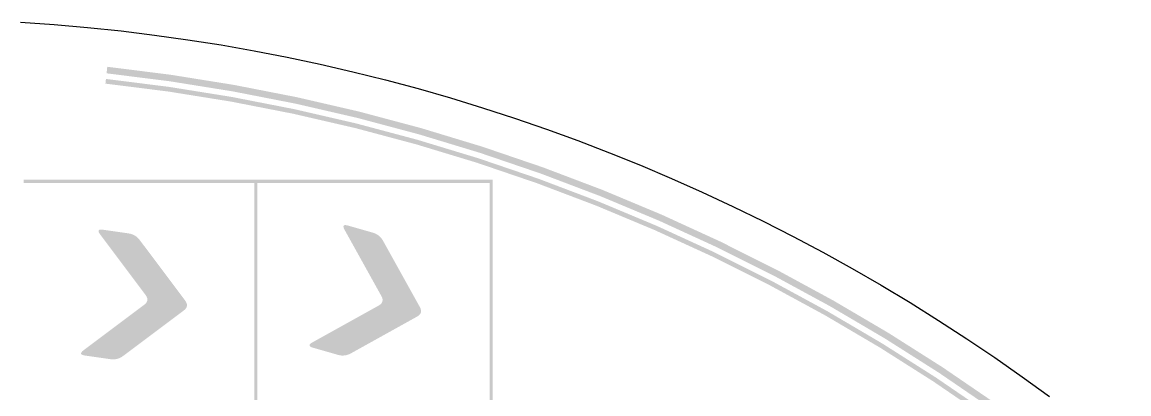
# Model space of a CAD drawing. Header units: millimetres. Extents: x 5 to 723, y 130 to 425.
# Drawn here: x 219.8 to 329.7, y 308 to 344.9 of the extents above; entities that cross this region are included whole.
import ezdxf

# ---------------------------------------------------------------- set-up
doc = ezdxf.new("R2010")
doc.units = ezdxf.units.MM
doc.layers.add('CUT', color=1, linetype='Continuous')
doc.layers.add('RASTER', color=7, linetype='Continuous')

msp = doc.modelspace()

# ---------------------------------------------------------------- hatches: boundary and pattern name
at = {"layer": 'RASTER'}
for points in [[(228.286, 340.487), (234.587, 339.693), (240.856, 338.687), (247.088, 337.469), (253.275, 336.041), (259.411, 334.404), (265.487, 332.561), (271.498, 330.513), (277.436, 328.263), (283.294, 325.813), (289.066, 323.166), (294.745, 320.325), (300.325, 317.294), (305.799, 314.076), (311.16, 310.674), (316.404, 307.093), (321.523, 303.336), (326.513, 299.408), (331.366, 295.314), (336.078, 291.057), (340.644, 286.644), (345.057, 282.078), (349.314, 277.366), (353.408, 272.513), (357.336, 267.523), (361.093, 262.404), (364.674, 257.16), (368.076, 251.799), (371.294, 246.325), (374.325, 240.745), (377.166, 235.066), (379.813, 229.294), (382.263, 223.436), (384.513, 217.498), (386.561, 211.487), (388.404, 205.411), (390.041, 199.275), (391.469, 193.088), (392.687, 186.856), (393.693, 180.587), (394.487, 174.286), (393.837, 174.216), (393.046, 180.494), (392.043, 186.742), (390.83, 192.952), (389.407, 199.118), (387.776, 205.232), (385.939, 211.287), (383.898, 217.277), (381.655, 223.194), (379.214, 229.031), (376.576, 234.783), (373.746, 240.443), (370.725, 246.003), (367.518, 251.458), (364.128, 256.801), (360.559, 262.026), (356.815, 267.128), (352.901, 272.1), (348.821, 276.936), (344.58, 281.632), (340.182, 286.182), (335.632, 290.58), (330.936, 294.821), (326.1, 298.901), (321.128, 302.815), (316.026, 306.559), (310.801, 310.128), (305.458, 313.518), (300.003, 316.725), (294.443, 319.746), (288.783, 322.576), (283.031, 325.214), (277.194, 327.655), (271.277, 329.898), (265.287, 331.939), (259.232, 333.776), (253.118, 335.407), (246.952, 336.83), (240.742, 338.043), (234.494, 339.046), (228.216, 339.837)], [(228.155, 339.28), (234.414, 338.491), (240.644, 337.492), (246.835, 336.282), (252.982, 334.863), (259.078, 333.237), (265.115, 331.405), (271.087, 329.37), (276.986, 327.135), (282.807, 324.701), (288.541, 322.071), (294.183, 319.249), (299.727, 316.237), (305.166, 313.04), (310.493, 309.66), (315.702, 306.102), (320.789, 302.369), (325.746, 298.467), (330.568, 294.399), (335.249, 290.17), (339.785, 285.785), (344.17, 281.249), (348.399, 276.568), (352.467, 271.746), (356.369, 266.789), (360.102, 261.702), (363.66, 256.493), (367.04, 251.166), (370.237, 245.727), (373.249, 240.183), (376.071, 234.541), (378.701, 228.807), (381.135, 222.986), (383.37, 217.087), (385.405, 211.115), (387.237, 205.078), (388.863, 198.982), (390.282, 192.835), (391.492, 186.644), (392.491, 180.414), (393.28, 174.155), (392.815, 174.105), (392.029, 180.348), (391.032, 186.562), (389.825, 192.738), (388.41, 198.87), (386.787, 204.95), (384.961, 210.972), (382.931, 216.929), (380.701, 222.813), (378.273, 228.619), (375.65, 234.339), (372.835, 239.968), (369.831, 245.497), (366.641, 250.922), (363.27, 256.236), (359.721, 261.432), (355.998, 266.506), (352.105, 271.451), (348.047, 276.261), (343.829, 280.931), (339.455, 285.455), (334.931, 289.829), (330.261, 294.047), (325.451, 298.105), (320.506, 301.998), (315.432, 305.721), (310.236, 309.27), (304.922, 312.641), (299.497, 315.831), (293.968, 318.835), (288.339, 321.65), (282.619, 324.273), (276.813, 326.701), (270.929, 328.931), (264.972, 330.961), (258.95, 332.787), (252.87, 334.41), (246.738, 335.825), (240.562, 337.032), (234.348, 338.029), (228.105, 338.815)], [(219.979, 329.288), (243.188, 329.288), (243.188, 328.962), (219.979, 328.962)], [(242.862, 329.288), (266.538, 329.288), (266.538, 328.962), (242.862, 328.962)], [(242.862, 328.962), (243.188, 328.962), (243.188, 305.938), (242.862, 305.938)], [(266.212, 328.962), (266.538, 328.962), (266.538, 305.938), (266.212, 305.938)], [(227.577, 323.857), (227.489, 323.987), (227.436, 324.096), (227.418, 324.185), (227.435, 324.253), (227.486, 324.3), (227.573, 324.327), (227.694, 324.333), (227.85, 324.319), (230.392, 323.955), (230.561, 323.923), (230.722, 323.877), (230.874, 323.816), (231.018, 323.741), (231.152, 323.651), (231.279, 323.547), (231.397, 323.429), (231.506, 323.296), (236.015, 317.284), (236.105, 317.146), (236.164, 317.012), (236.192, 316.883), (236.19, 316.759), (236.157, 316.638), (236.094, 316.522), (236, 316.41), (235.875, 316.303), (229.863, 311.794), (229.721, 311.697), (229.575, 311.617), (229.424, 311.552), (229.269, 311.504), (229.111, 311.472), (228.948, 311.456), (228.78, 311.456), (228.609, 311.473), (226.066, 311.836), (225.913, 311.866), (225.798, 311.906), (225.723, 311.956), (225.687, 312.016), (225.689, 312.086), (225.732, 312.166), (225.813, 312.256), (225.933, 312.356), (231.945, 316.865), (232.07, 316.972), (232.164, 317.083), (232.228, 317.2), (232.261, 317.32), (232.263, 317.445), (232.234, 317.574), (232.175, 317.707), (232.085, 317.845)], [(251.833, 324.311), (251.764, 324.451), (251.726, 324.567), (251.72, 324.657), (251.746, 324.722), (251.804, 324.762), (251.893, 324.777), (252.014, 324.766), (252.166, 324.731), (254.636, 324.025), (254.799, 323.97), (254.952, 323.903), (255.094, 323.822), (255.226, 323.728), (255.348, 323.621), (255.459, 323.5), (255.559, 323.367), (255.65, 323.22), (259.299, 316.651), (259.369, 316.502), (259.41, 316.362), (259.42, 316.23), (259.401, 316.107), (259.352, 315.992), (259.274, 315.886), (259.165, 315.788), (259.027, 315.699), (252.458, 312.049), (252.304, 311.972), (252.148, 311.912), (251.99, 311.869), (251.83, 311.842), (251.668, 311.832), (251.505, 311.838), (251.339, 311.861), (251.172, 311.901), (248.702, 312.607), (248.554, 312.657), (248.446, 312.712), (248.378, 312.772), (248.35, 312.836), (248.363, 312.905), (248.415, 312.979), (248.508, 313.057), (248.641, 313.14), (255.21, 316.789), (255.348, 316.878), (255.457, 316.976), (255.536, 317.082), (255.584, 317.197), (255.604, 317.321), (255.593, 317.452), (255.553, 317.593), (255.482, 317.742)]]:
    msp.add_hatch(color=7, dxfattribs=at).paths.add_polyline_path(points)

# ---------------------------------------------------------------- linework, layer by layer
at = {"layer": 'CUT'}
msp.add_lwpolyline([(219.683, 344.916), (223.014, 344.683), (226.339, 344.392), (229.659, 344.043), (232.973, 343.636), (236.278, 343.172), (239.576, 342.649), (242.863, 342.069), (246.14, 341.432), (249.405, 340.738), (252.658, 339.987), (255.897, 339.179), (259.122, 338.315), (262.331, 337.395), (265.523, 336.419), (268.698, 335.387), (271.854, 334.3), (274.991, 333.158), (278.108, 331.962), (281.203, 330.711), (284.276, 329.407), (287.326, 328.049), (290.351, 326.638), (293.352, 325.174), (296.326, 323.659), (299.273, 322.091), (302.193, 320.473), (305.084, 318.804), (307.946, 317.084), (310.777, 315.315), (313.576, 313.497), (316.344, 311.63), (319.078, 309.715), (321.779, 307.753)], dxfattribs=at)

doc.saveas('drawing.dxf')
